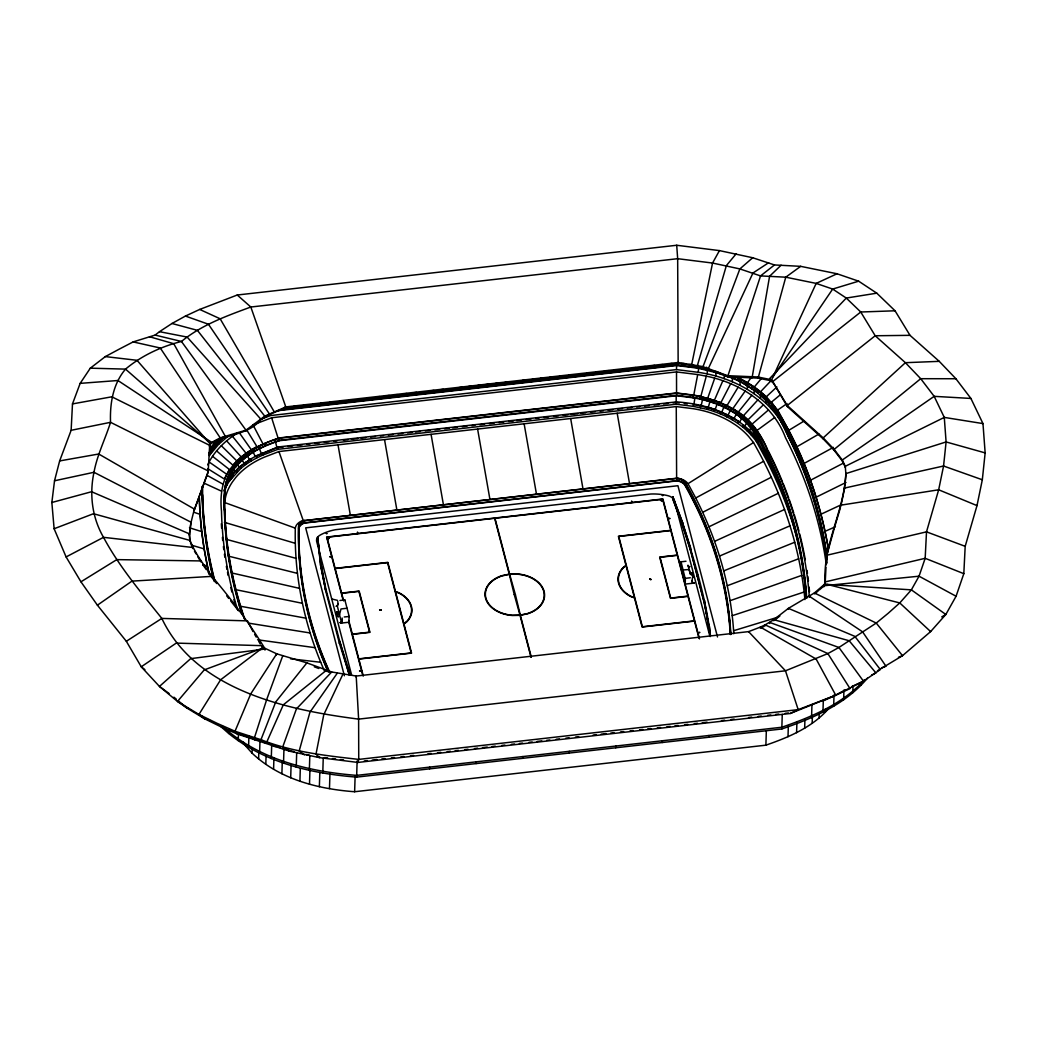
<?xml version="1.0" encoding="UTF-8"?>
<svg xmlns="http://www.w3.org/2000/svg" width="1037" height="1037" viewBox="0 0 1037 1037"><rect width="100%" height="100%" fill="white"/><g stroke="black" fill="none" stroke-linecap="round" stroke-linejoin="round"><path stroke-width="1.5" d="M202.215 486.392L202.215 497.086A741.494 519.718 1.8 0 0 213.207 578.244M202.332 497.604L202.345 486.91M202.539 486.638L202.539 497.319A741.17 519.498 1.8 0 0 214.296 581.537M242.178 614.06A718.511 503.619 1.8 0 1 224.744 511.513C222.424 493.988 226.377 475.076 239.728 462.709C250.526 451.769 264.992 445.677 279.277 440.725L279.238 437.951C262.244 443.629 244.862 451.212 233.182 465.38C222.022 477.85 219.831 495.193 221.49 511.267A721.778 505.9 1.8 0 0 237.603 609.795M241.569 460.415L253.391 451.562L264.629 445.858L264.707 443.538C253.754 448.23 243.514 454.958 235.801 464.122C224.212 476.916 223.046 494.895 224.433 511.28A718.835 503.839 1.8 0 0 241.867 613.878M324.451 670.952C304.541 626.218 294.171 577.142 295.299 528.144L295.493 527.263A13.999 9.813 1.8 0 1 296.556 524.994L297.088 524.294A13.999 9.813 1.8 0 1 301.793 520.95L676.746 478.213L676.668 480.922A10.396 7.285 1.8 0 1 682.074 482.607L682.709 483.009A10.396 7.285 1.8 0 1 684.731 484.94A643.355 450.926 1.8 0 1 730.255 633.983M679.391 402.887L676.176 402.486L676.215 395.525M212.481 447.245L209.033 452.91L208.968 455.243L212.416 449.565L212.481 447.245L219.416 438.69M212.779 447.349L209.344 453L209.267 455.554L212.702 449.902L212.779 447.349L220.635 437.783M215.177 445.884L216.513 444.121L216.577 441.801M212.702 449.902L216.785 444.471L216.863 441.918M209.552 455.269L218.613 444.342L218.716 441.153M224.498 489.049L224.433 491.382C227.272 462.982 254.221 445.495 279.355 438.171M224.744 491.629L224.822 489.075L224.822 508.96A718.511 503.619 1.8 0 0 244.706 618.933M226.001 482.322L225.923 484.642L232.482 470.759L232.547 468.439M226.235 484.927L226.325 482.374M224.368 490.32L226.662 485.536L226.701 483.203L232.91 474.116L241.128 465.872L251.187 458.717L251.11 461.037L245.847 464.459M227.57 479.885L227.634 477.564M227.868 480.183L227.946 477.629M241.102 465.859L241.051 468.193L229.475 480.896L229.527 478.563L229.475 480.896L226.623 485.523M229.747 475.244L229.825 472.924M230.045 475.568L230.136 473.015M232.768 471.096L232.845 468.543M232.871 474.103L232.832 476.437L229.449 480.883M235.801 464.122L235.723 466.443L238.523 463.37M235.995 466.806L236.073 464.239M236.695 472.198L236.747 469.865M867.412 678.172C845.518 704.279 813.267 718.2 781.807 728.985L356.624 777.115C311.385 773.628 264.616 762.662 228.684 733.47L228.736 731.72L222.216 725.978M239.728 462.709L239.806 460.156M243.669 458.484L243.747 456.163M243.915 458.86L243.993 456.306M245.912 462.126L245.873 464.472L241.025 468.18M238.225 740.612L238.432 734.17M248.556 455.269L248.634 452.715M243.475 743.97L243.539 742.22M253.391 451.562L253.469 449.228M253.598 451.963L253.689 449.41M758.721 440.919C739.938 414.917 707.182 403.808 676.28 401.902L277.864 447.012L256.8 455.58L256.735 457.926L251.084 461.024M248.556 747.197L248.906 736.076M258.848 448.541L258.913 446.221M259.03 448.956L259.107 446.403M209.513 444.588C225.612 433.803 247.389 435.709 260.559 419.959L260.585 418.87L187.127 337.064L159.491 331.684L155.109 335.081L133.151 341.912L119.022 349.249L105.333 356.598L90.31 368.174L80.16 383.366L72.486 403.911L71.138 430.303L59.653 460.921L54.52 480.779L51.85 502.491L54.118 528.74L66.096 556.934L80.951 581.809L97.4 605.18L126.333 641.281L141.252 666.791L159.452 686.429L177.496 701.453L187.217 708.245L204.678 718.822L221.05 726.846L237.292 734.015L289.582 751.203L319.526 757.645L357.882 762.441L790.298 713.482L835.757 695.218L816.132 659.013L760.367 627.1L748.584 631.624L356.197 676.046L331.697 671.989L306.874 662.876L276.723 653.828L263.113 647.438L220.583 679.831L198.948 714.441L204.678 718.822L205.17 718.226M828.083 709.204C811.828 727.559 788.535 737.32 765.889 745.175L354.628 791.737C317.892 789.014 279.471 779.176 252.069 753.134L252.211 748.39M256.722 457.9L262.724 455.139L262.776 452.806M260.559 419.959L264.733 417.224L264.759 416.135L197.393 330.336L171.986 323.492L159.491 331.684M264.798 446.286L264.876 443.732M264.733 417.224L269.218 414.735L269.257 413.659L208.437 324.231L185.429 316.065L171.986 323.492M258.615 758.903L258.809 752.577M259.6 753.199L259.989 740.496M269.218 414.735L273.988 412.519L274.014 411.443L220.155 318.787L199.7 309.441L185.429 316.065M265.809 764.282L266.107 754.793M271.279 758.54L271.681 745.564M273.587 769.247L273.924 758.177M273.988 412.519L285.758 407.995L285.797 406.919L250.824 307.017L237.253 295.014L199.7 309.441M281.895 773.758L282.297 761.106M283.516 763.219L283.969 748.636M290.697 777.789L291.086 765.125M328.133 671.782A643.731 451.199 1.8 0 1 298.565 528.364L298.643 526.122A10.746 7.531 1.8 0 1 299.589 523.776L299.991 523.231A10.746 7.531 1.8 0 1 303.608 520.652L304.398 520.354L304.437 523.063A10.396 7.285 1.8 0 0 300.199 525.837L299.81 526.355A10.396 7.285 1.8 0 0 298.889 528.624A643.355 450.926 1.8 0 0 328.444 671.95M298.889 528.624L298.967 526.135A10.396 7.285 1.8 0 1 299.887 523.879L300.276 523.348A10.396 7.285 1.8 0 1 304.515 520.574L676.746 478.433A10.396 7.285 1.8 0 1 682.152 480.118L682.787 480.52A10.396 7.285 1.8 0 1 684.809 482.464A643.355 450.926 1.8 0 1 730.502 634.488M296.232 767.186L296.699 752.603M299.913 781.315L300.302 768.65M309.35 770.413L309.817 755.83M309.493 784.296L309.933 770.05M317.607 536.868L320.744 565.424L325.903 591.621L320.576 565.437L317.607 536.868L320.809 563.182L325.903 591.621L339.514 643.679L339.747 641.41L350.286 674.867M317.776 536.868L317.542 539.11M320.576 565.437L320.809 563.182L320.744 565.424M319.37 786.733L319.811 772.487M322.779 772.889L323.233 758.306M326.331 671.406L326.37 670.317L283.321 704.81L266.82 741.935L275.22 746.731M329.481 788.587L329.973 772.772M336.545 606.256L336.053 606.256M337.375 611.973L336.623 612.167L337.427 612.271M336.74 612.608L337.414 612.53L336.74 612.037M337.116 614.06L337.79 614.06L337.181 613.748M337.79 614.06L337.751 613.424M337.738 615.032L337.427 615.2M338.58 616.574L337.764 616.509L338.568 616.613M339.449 614.772L341.017 608.965L347.032 608.226M340.966 622.511L340.11 622.628L340.836 622.615M320.809 563.182L325.968 589.366L339.747 641.41L339.514 643.679L349.43 675.009M340.836 622.524L340.11 622.706M362.807 675.476L361.641 670.991L359.515 670.965L361.563 670.732L348.782 622.213L349.197 616.496L344.854 599.917M339.747 641.41L349.275 675.035M356.171 677.122L356.197 676.046L358.621 719.121L358.737 759.395L357.882 762.441M354.628 791.737L355.134 775.909M356.624 777.115L357.13 760.938M429.629 768.845L429.681 767.108M476.152 763.582L476.203 761.845M522.687 758.319L522.739 756.569M569.209 753.043L569.274 751.307M615.745 747.781L615.797 746.044M662.28 742.518L662.332 740.768M260.157 419.544L270.501 415.565L676.474 369.6L676.63 364.817M278.123 410.665L676.72 365.53L676.798 362.976M672.961 496.658L672.883 498.901L682.294 524.566L672.728 498.927L672.806 496.684L682.515 522.298L682.45 524.553L690.681 550.401L704.292 602.471L709.36 628.668L704.136 602.484L690.512 550.427L682.294 524.579L682.359 522.324L672.806 496.684M262.711 455.126L277.799 449.358L277.877 447.038L277.786 449.332L676.215 404.223L676.28 401.902M279.277 440.725L676.604 395.745L676.681 392.958L277.916 438.094M285.758 407.995L678.146 363.572L677.667 258.693L676.707 245.263L237.253 295.014M680.868 567.537L681.05 561.821L685.988 561.25M684.731 484.94L684.809 482.464M730.579 633.75A643.731 451.199 1.8 0 0 685.029 484.616L685.107 482.361A10.72 7.518 1.8 0 0 683.02 480.364L682.359 479.95A10.72 7.518 1.8 0 0 677.654 478.316M837.028 273.768L816.171 283.399L771.632 379.801L771.839 380.916L758.112 378.116L727.598 376.794L707.986 369.302L691.549 365.257L712.549 263.048L719.445 250.604L752.693 257.746L774.483 264.953L800.668 266.34L837.028 273.768L858.649 281.183L876.783 293.173L895.048 310.789L910.006 335.34L939.25 361.343L955.894 378.738L970.904 398.441L982.972 423.589L985.15 452.897L982.324 479.768L976.997 505.602L965.188 546.318L963.814 573.668L956.075 596.249L945.835 614.474L930.63 631.598L902.514 655.669L877.458 670.783M690.305 577.752L685.379 578.348L685.198 584.09L692.599 583.261L692.159 580.564M776.194 474.7A724.254 507.637 1.8 0 0 769.013 460.013C760.03 441.127 749.984 420.97 730.644 410.808C719.108 404.093 706.223 399.893 693.079 397.806L693.157 395.253L700.766 396.64L706.301 376.146C740.288 383.016 772.928 404.08 785.502 437.679A741.17 519.498 1.8 0 1 826.346 564.711M806.436 597.623A718.835 503.839 1.8 0 0 764.282 450.162C753.601 419.894 723.735 401.565 693.144 397.352L693.222 395.019L700.934 396.432M707.325 409.369L693.364 406.387L693.442 404.054M689.164 567.265L689.748 566.669M689.061 566.954L689.618 566.461M690.512 550.427L690.746 548.158L682.372 522.337C693.973 559.474 705.64 597.001 710.475 635.72M697.175 366.281L726.367 265.602L736.257 253.702M691.588 572.968L692.094 572.541L691.459 573.163M723.035 374.37L697.901 368.187L697.992 365.62M715.024 371.389L697.979 367.72L698.057 365.4M691.835 574.692L692.509 574.226M691.459 573.241L691.679 572.696M807.162 478.459A744.436 521.78 1.8 0 0 788.561 436.953C774.47 399.452 736.335 377.805 698.342 372.335L698.484 367.539M692.885 576.066L692.094 575.483L692.859 575.444M693.26 577.518L693.079 577.272M692.496 576.974L692.586 577.583M694.012 582.898L693.494 583.118M699.871 399.051L700.04 396.277L721.091 402.719M700.416 407.697L700.493 405.35M702.658 367.642L739.874 268.92L752.693 257.746M706.495 369.768L706.586 367.215M707.195 373.968L707.338 369.172M706.508 400.697L706.703 397.923L720.767 402.875L730.67 383.755M707.986 369.302L752.966 273.003L768.637 262.724M704.136 602.484L704.369 600.216L704.292 602.471M712.938 402.693L713.158 399.945M713.987 411.469L714.078 409.135L707.377 407.074L707.312 409.395C726.47 414.683 744.799 425.196 756.504 441.606M715.841 376.094L715.984 371.311M710.254 636.575L704.369 600.229M710.319 635.72L709.425 626.426L709.191 628.681M708.802 737.242L708.854 735.505M719.134 405.065L719.224 402.512L713.028 400.139M719.315 404.637L719.38 402.317C741.131 410.458 758.708 427.724 767.03 449.514A721.778 505.9 1.8 0 1 809.249 596.042M720.417 413.932L720.508 411.585M724.228 378.712L724.332 375.524M725.044 407.774L725.317 405.026C743.477 413.478 756.932 429.409 764.347 447.841A718.835 503.839 1.8 0 1 806.708 598.336M726.561 416.744L726.652 414.398M730.644 410.808L730.722 408.241L719.224 402.512M730.852 410.393L730.929 408.072M732.303 381.797L732.446 377.001M732.355 419.881L732.459 417.548L739.498 422.124L742.064 418.028M735.868 414.139L735.946 411.585L730.722 408.241M736.101 413.75L736.166 411.417M827.163 563.013A741.17 519.498 1.8 0 0 785.709 431.301C776.804 409.213 759.849 391.001 738.357 380.786L738.435 378.233L735.946 377.092M752.266 388.447L752.343 386.127L758.462 390.716L758.397 393.036L738.551 380.372L738.616 378.051L747.483 382.886M737.787 423.355L737.877 421.009M740.003 385.323L740.159 380.527M740.69 417.755L740.781 415.202L735.946 411.585M742.803 427.101L742.894 424.768L756.569 439.286L766.797 458.237A721.804 505.913 1.8 0 1 792.877 521.546M745.422 384.623L745.707 381.888L754.288 387.229L766.33 396.99M745.097 421.631L745.175 419.078L740.781 415.202M747.288 389.277L747.431 384.481M747.366 431.133L747.47 428.787M749.051 425.74L749.129 423.187L745.175 419.078M752.032 388.836L752.11 386.282L738.435 378.233M751.462 435.384L751.566 433.051M754.093 393.619L754.249 388.823M753.86 431.729L753.938 429.175L749.129 423.187M756.569 439.286L756.479 441.619L766.719 460.558A721.804 505.913 1.8 0 1 797.997 541.871M758.138 393.412L758.228 390.858L752.11 386.282M760.393 398.325L760.484 395.136M763.712 398.312L763.789 395.758L758.228 390.858M766.123 403.38L766.226 400.191M768.702 403.51L768.78 400.956L763.789 395.758M758.462 390.716L769.065 400.839L768.987 403.16L760.627 395.006M771.269 408.734L771.372 405.532M765.099 625.959L765.137 624.883L773.796 619.672L788.392 608.369L814.408 592.957L825.011 583.831L899.766 602.938L930.63 631.598M774.846 411.158L774.924 408.604L768.78 400.956M785.294 429.655L775.145 410.833L775.222 408.513L769.065 400.839M769.584 623.483L769.623 622.407L838.907 647.477L863.458 681.166L880.335 669.578L854.838 636.355L788.392 608.369L788.444 609.38M765.889 745.175L766.33 730.929M773.771 620.748L773.796 619.672L849.173 640.749L875.954 672.974L871.663 675.035M781.807 728.985L782.261 714.402M788.003 736.685L788.353 725.602M796.585 732.705L796.934 721.622M804.66 728.233L804.958 718.745M811.556 717.552L811.958 704.577M812.165 723.32L812.36 716.982M819.061 717.98L819.217 713.223M822.95 712.263L823.3 700.895M825.309 712.238L825.413 709.075M833.67 706.34L834.02 694.971M843.638 699.806L843.949 690.046M852.803 692.703L853.01 686.157M861.099 685.094L861.151 683.357L864.301 679.896M71.138 430.303L110.531 422.318L208.333 471.018L194.191 510.282L208.178 472.146L209.643 445.353L210.939 441.866L117.92 380.514L80.16 383.366M825.983 567.317L825.193 582.988L825.102 581.926C822.859 544.321 844.325 510.826 845.829 473.624L946.094 441.943L985.15 452.897M826.139 564.18L826.437 555.339L926.508 531.851L965.188 546.318M245.873 431.327L245.989 430.174L181.449 341.458L155.109 335.081M976.997 505.602L938.666 489.788L840.787 505.175L840.89 506.121L844.403 489.088L845.933 474.622L845.285 466.3L842.264 460.013L834.163 449.384L823.184 437.899L787.239 405.48L772.695 381.616L769.597 378.622L846.283 298.06L876.783 293.173M190.977 522.194L189.538 533.912L189.927 541.56L189.356 535.066L190.977 522.194L93.978 472.289L54.52 480.779M337.673 613.684L336.999 613.684M337.906 616.393L338.425 616.367M692.509 574.537L691.757 574.304M208.178 472.146L208.333 471.018M693.429 582.703L693.623 583.222M189.356 535.066L189.538 533.912L91.58 491.732L51.85 502.491M694.868 398.325L693.844 404.702L701.09 406.037L702.853 398.156M264.953 650.082L265.135 649.006C249.619 623.38 231.458 599.321 211.963 576.365C203.991 564.88 195.176 553.628 190.108 540.471L93.486 513.717L54.118 528.74M337.893 603.741L337.336 606.088M342.21 620.243L341.614 623.056L349.015 622.213M706.301 376.146L697.707 374.564L693.714 395.343L676.565 393.192L676.513 371.92L271.629 417.755L253.015 424.911L263.074 444.095M220 439.04L220.22 437.86L160.268 348.004L133.151 341.912M225.029 437.433L225.262 436.253L173.762 343.714L149.497 336.727M200.893 561.937L201.113 560.939L116.818 559.617L80.951 581.809M216.733 583.533L211.729 577.35L211.963 576.365L131.958 581.122L97.4 605.18M190.795 523.374L194.36 509.089L98.709 454.012L59.653 460.921M262.841 648.449L263.113 647.438M276.451 654.827L276.723 653.828L250.747 693.883L235.01 731.241L237.292 734.015L237.616 733.353L228.814 729.465M826.528 556.35L834.176 528.637M702.516 406.387L708.18 407.774L709.956 401.565M834.604 527.094L840.45 507.624M332.138 599.088L337.505 600.358M261.778 648.462L204.211 669.915L177.496 701.453L198.948 714.441L216.85 723.217L235.01 731.241L260.961 739.705L265.666 743.088L266.003 742.414L254.739 739.135L254.506 739.835L254.415 737.8L266.781 699.301L282.712 655.851M823.884 586.799L825.102 581.926L925.173 558.308L963.814 573.668M714.7 378.22L707.662 398.338L699.949 396.497M717.176 403.821L715.05 409.913L708.18 407.774M210.783 442.98L209.487 446.441L209.643 445.353L111.827 396.795L72.486 403.911M737.048 412.92L733.924 418.572L721.661 412.441L724.137 406.478M722.841 380.76L714.337 400.425L706.586 398.143M207.685 464.861C213.946 451.393 225.094 440.699 237.577 432.922M224.679 478.161L229.229 469.865M225.573 485.601L226.727 483.216M342.806 674.374L323.751 714.765L316.013 754.055L319.526 757.645M693.364 582.69L694.142 583.04M727.961 415.331L730.774 409.511M726.911 405.687L738.15 387.177M773.032 376.781L832.672 289.064L858.649 281.183M744.657 425.987L747.418 422.046M337.181 673.337L309.933 712.212L299.187 750.957L304.372 754.858M732.705 408.837L745.214 391.014M740.211 378.699L747.496 382.653L751.294 377.416M209.746 448.878L216.876 439.857M212.416 449.565L214.516 446.766M227.233 480.118L239.132 467.065L251.161 458.691M749.362 430.122L751.319 427.594M306.874 662.876L275.751 701.906L260.961 739.705C292.136 751.994 325.709 755.662 358.737 759.395L798.192 709.645L835.757 695.218M738.137 412.298L751.838 395.227M747.496 382.653L754.301 386.995L761.404 378.453M688.296 566.267L688.296 566.267A15.97 11.148 -14.7 0 1 687.972 565.178L690.422 574.55M692.547 582.833L692.547 582.833A15.97 11.148 -14.7 0 1 692.405 578.27M753.562 434.503L755.636 432.092M213.959 443.279L216.876 440.09M216.513 444.121L223.37 436.979M216.785 444.471L223.616 437.355M232.612 465.38L240.895 457.084L249.697 450.732M743.153 416.044L757.943 399.802M754.301 386.995L760.601 391.714L771.554 380.125M331.697 671.989L296.426 708.88L282.751 746.899L289.582 751.203M747.716 420.076L763.517 404.702M781.094 265.226L769.584 276.257L752.084 377.766M760.601 391.714L766.33 396.756L776.869 386.918M218.613 444.342L227.699 436.525M861.151 683.357C839.516 705.303 810.441 717.28 781.859 727.235L356.676 775.378C311.437 771.878 264.681 760.912 228.736 731.72M819.347 589.975L825.167 584.79M751.812 424.34L768.508 409.9M341.692 622.615L341.692 622.615A15.97 11.148 -14.7 0 0 342.119 617.987M780.135 394.941L771.476 402.11C801.342 445.456 818.984 496.879 828.356 548.521M818.154 590.96L814.563 593.903L814.408 592.957L876.239 623.068L902.514 655.669L898.457 657.264M774.483 264.953L760.549 275.907L727.598 376.794M187.853 707.752L187.217 708.245L178.753 701.206M774.989 619.802L779.876 616.004M756.816 430.562L774.639 417.548M800.668 266.34L785.761 277.19L758.112 378.116M777.802 409.991L787.044 403.549M126.333 641.281L161.824 618.415L247.532 620.878L253.002 631.572M295.299 528.144L224.407 502.452L225.897 495.751A85.617 60.003 1.8 0 1 232.431 481.92L235.658 477.616A85.617 60.003 1.8 0 1 264.461 457.11L278.94 451.549L676.254 406.569L676.63 478.135L678.211 478.329A13.999 9.813 1.8 0 1 684.355 480.455L685.211 480.999A13.999 9.813 1.8 0 1 687.362 482.892L687.998 483.683L753.523 442.553C780.978 490.695 799.812 544.231 804.906 599.58M788.768 430.342L803.831 421.191M941.739 616.911L945.835 614.474L911.367 589.859L827.345 584.427M796.792 446.817L818.945 434.036M251.019 449.864L256.696 446.727M256.813 455.593L249.476 459.702L247.169 455.463M844.922 690.111L836.859 694.57L863.458 681.166L851.857 686.533M804.038 463.461L833.398 447.362M733.794 633.711C731.007 586.411 717.254 540.083 695.71 497.993L763.621 461.296M66.096 556.934L103.519 537.335L193.102 547.523L192.895 548.547L190.523 542.96M810.493 480.248L842.951 463.358M702.684 512.317L771.372 477.201M816.158 497.177L846.023 482.438M790.298 713.482L798.192 709.645L785.476 670.796L748.584 631.624M708.971 526.783L778.359 493.262M821.032 514.209L841.577 504.604M275.259 440.919L276.944 447.686L255.258 456.5L253.184 452.132M763.906 626.517L760.328 628.176L760.367 627.1L765.137 624.883L827.863 653.582L850.029 688.594L824.013 700.532M714.584 541.366L784.594 509.465M825.102 531.32L835.433 526.757M719.509 556.078L790.064 525.798M723.748 570.868L794.757 542.234M264.629 445.858L279.173 440.271L676.604 395.278L693.144 397.352M727.274 585.749L798.684 558.762M730.113 600.695L801.821 575.354M881.515 667.828L886.013 666.285L862.603 631.844L809.314 596.236L809.482 597.169M732.239 615.68L804.193 591.997M733.652 630.703L778.152 617.119M347.46 667.335L350.13 674.893M344.867 599.969L339.942 600.488M349.184 616.471L344.258 616.976M265.135 649.006L190.678 658.651L159.452 686.429L169.096 693.52M685.146 578.413L681.05 561.86M284.488 407.398L287.625 407.035M293.912 406.323L297.062 405.973M303.335 405.26L306.485 404.897M312.772 404.197L315.909 403.834M320.627 403.302L323.764 402.952M330.051 402.239L333.201 401.876M339.579 401.15L342.793 400.788M349.21 400.062L352.411 399.699M366.852 398.065L370.066 397.702M376.483 396.977L379.698 396.614M384.507 396.069L389.316 395.525M394.138 394.98L397.34 394.617M403.756 393.891L406.971 393.529M413.387 392.803L416.602 392.44M430.925 390.819L434.036 390.469M440.232 389.756L443.343 389.406M458.847 387.657L461.945 387.307M468.154 386.607L471.252 386.244M477.564 385.531L480.779 385.168M485.588 384.623L488.803 384.26M495.219 383.534L498.421 383.171M504.838 382.446L508.052 382.083M522.492 380.449L525.707 380.086M532.124 379.361L535.325 378.998M540.147 378.453L544.956 377.909M549.766 377.364L552.98 377.001M559.397 376.275L562.598 375.912M569.028 375.187L572.23 374.824M586.67 373.177L589.884 372.814M596.301 372.089L599.503 371.726M604.325 371.181L609.134 370.637M613.943 370.092L617.093 369.742M623.38 369.029L626.517 368.666M632.803 367.966L635.94 367.604M642.227 366.891L645.377 366.541M650.082 366.009L654.801 365.465M659.519 364.933L662.656 364.583M668.943 363.87L672.08 363.507M279.588 410.03L676.72 365.076L697.979 367.72M676.681 393.192L278.149 438.301L271.629 417.755M278.525 447.504L283.257 446.973M288.001 446.428L292.732 445.897M297.476 445.366L302.221 444.821M306.952 444.29L310.115 443.927M314.859 443.395L319.59 442.864M324.335 442.319L329.066 441.788M333.81 441.243L336.973 440.894M343.39 440.168L348.199 439.623M351.413 439.26L357.83 438.534M361.032 438.171L365.854 437.627M370.663 437.083L375.472 436.525M380.294 435.981L383.496 435.618M388.318 435.073L393.127 434.529M397.936 433.984L402.758 433.44M407.567 432.896L412.376 432.351M415.591 431.988L420.4 431.444M425.222 430.899L430.031 430.355M434.84 429.811L439.662 429.266M444.471 428.722L449.28 428.177M452.495 427.814L457.304 427.27M462.113 426.725L466.935 426.181M471.744 425.637L474.959 425.274M479.768 424.729L484.577 424.185M489.399 423.64L494.208 423.096M499.017 422.539L503.839 421.994M508.648 421.45L513.458 420.905M516.672 420.542L521.481 419.998M526.303 419.454L531.113 418.909M535.922 418.365L539.136 418.002M543.945 417.457L548.754 416.913M553.577 416.368L558.386 415.824M563.195 415.28L568.017 414.735M571.218 414.372L577.648 413.646M580.85 413.283L585.659 412.739M590.481 412.195L595.29 411.65M600.099 411.106L603.314 410.743M608.123 410.198L612.945 409.654M617.728 409.109L622.472 408.565M627.204 408.034L631.948 407.502M636.679 406.958L639.842 406.608M644.586 406.063L649.318 405.532M654.062 404.987L658.806 404.456M663.537 403.924L668.282 403.38M673.013 402.849L676.176 402.486M304.437 523.063L676.668 480.922M687.972 596.106L670.719 598.064L660.05 557.271L677.304 555.326L694.44 620.865L642.383 626.75L618.765 536.466L670.822 530.568L677.239 555.093L659.662 557.089L670.459 598.336L688.024 596.34M364.233 761.002L367.422 760.639M372.192 760.095L376.975 759.551M381.759 759.019L384.934 758.656M391.312 757.93L394.501 757.567M400.865 756.854L404.054 756.491M410.419 755.766L413.607 755.403M427.944 753.782L431.133 753.419M437.523 752.693L440.738 752.331M447.154 751.605L450.356 751.242M455.178 750.697L458.38 750.334M464.796 749.608L468.011 749.245M474.427 748.52L477.629 748.157M482.451 747.612L487.26 747.068M492.069 746.523L495.284 746.16M501.701 745.434L504.915 745.072M511.332 744.346L514.533 743.983M519.356 743.438L522.557 743.075M528.974 742.349L532.188 741.986M536.997 741.442L541.82 740.898M546.629 740.353L549.83 739.99M556.26 739.251L559.462 738.888M565.878 738.163L569.093 737.8M575.509 737.074L578.711 736.711M593.151 735.077L596.366 734.714M601.175 734.17L605.997 733.626M610.806 733.081L614.021 732.718M620.437 731.992L623.639 731.629M630.055 730.904L633.27 730.541M639.686 729.815L642.901 729.452M647.71 728.907L650.925 728.544M657.341 727.818L660.543 727.456M666.96 726.73L670.174 726.367M674.983 725.822L678.198 725.459M684.614 724.72L687.816 724.357M694.246 723.632L697.447 723.269M702.256 722.724L707.078 722.18M721.454 720.559L724.643 720.197M731.007 719.471L734.196 719.108M748.533 717.487L751.721 717.124M758.086 716.411L761.275 716.048M767.652 715.323L770.828 714.96M775.611 714.428L778.8 714.065M785.165 713.339L788.353 712.976M823.793 585.762L919.041 576.196L956.075 596.249M683.37 569.961L689.255 569.482L690.136 573.448M939.25 361.343L905.405 362.691L823.184 437.899L823.352 439.053L834.318 450.525L842.407 461.128L845.388 467.363L845.285 466.3L944.279 417.405L982.972 423.589M895.048 310.789L860.749 312.007L772.695 381.616L787.355 406.582L823.352 439.053M910.006 335.34L875.202 335.755L787.239 405.48L787.355 406.582M955.894 378.738L920.713 378.699L834.163 449.384L834.318 450.525M90.31 368.174L125.516 369.12C141.654 355.639 161.124 346.552 181.449 341.458C201.671 324.879 226.623 315.948 250.824 307.017L677.667 258.693L712.549 263.048L739.874 268.92L760.549 275.907L785.761 277.19L816.171 283.399L832.672 289.064L846.283 298.06L860.749 312.007L875.202 335.755L905.405 362.691L920.713 378.699L934.168 396.341L944.279 417.405L946.094 441.943L943.566 466.015L938.666 489.788L926.508 531.851L925.173 558.308L919.041 576.196L911.367 589.859L899.766 602.938L888.074 613.373L876.239 623.068L838.907 647.477L827.863 653.582L785.476 670.796L358.621 719.121C286.925 709.943 195.876 690.422 161.824 618.415C141.045 592.386 119.32 566.85 103.519 537.335C92.086 517.58 89.247 494.48 93.978 472.289C97.167 454.88 105.268 439.105 110.531 422.318C109.831 403.445 112.955 383.962 125.516 369.12L207.452 440.803M970.904 398.441L934.168 396.341L842.264 460.013L842.407 461.128M290.593 658.819L320.679 662.267M105.333 356.598L136.988 360.293L209.733 443.408L220.22 437.86L245.989 430.174L264.759 416.135L285.797 406.919L678.185 362.496L702.697 366.567L727.52 375.666L757.904 376.988L771.632 379.801M676.707 245.263L719.445 250.604M682.864 363.507L685.911 363.883M690.461 364.454L693.494 364.83M681.335 363.546L685.885 364.117M688.905 364.493L693.442 365.063M678.146 363.572L691.549 365.257M676.72 365.53L697.901 368.187M676.474 369.6L698.342 372.335M676.513 371.92L697.707 374.564M676.539 392.971L693.831 395.123M676.604 395.745L693.079 397.806M684.213 403.497L687.414 403.899M676.215 404.223L693.377 406.374M676.254 406.569L692.729 408.63A85.617 60.003 1.8 0 1 730.294 421.618L735.531 424.963A85.617 60.003 1.8 0 1 748.701 436.564L753.523 442.553M324.49 757.554L327.666 757.943M332.436 758.54L335.612 758.941M340.382 759.538L343.558 759.927M257.552 639.777L315.067 647.684M248.763 623.172L310.141 632.972M239.366 606.049L305.915 618.182M235.386 589.586L302.376 603.301M232.262 573.072L299.55 588.355M228.334 556.104L297.425 573.37M202.746 564.815L207.439 566.085L209.293 573.863M226.727 539.447L295.999 558.347M191.962 545.306L204.185 548.897L207.439 566.085M224.407 522.337L295.299 543.323M716.386 371.816L720.469 373.087M189.473 527.768L201.735 531.644L204.185 548.897M194.113 512.343L200.102 514.365L201.735 531.644M239.041 733.833L254.739 739.135M982.324 479.768L943.566 466.015L844.299 488.129L844.403 489.088M728.428 375.938L738.551 380.372M724.344 374.875L738.357 380.786M716.373 410.419L721.661 412.441M314.263 666.791L318.787 668.515M267.39 742.946L274.274 745.577M221.464 726.211L225.872 728.155M736.114 376.898L740.198 378.933M203.706 482.97L221.503 491.175M206.532 718.887L210.602 720.884M206.933 475.27L223.046 484.201M199.843 714.999L202.5 716.619M207.62 468.607L224.744 479.275M733.107 408.721L735.751 410.406M736.698 411.002C751.281 419.778 760.821 434.36 767.639 449.591M209.059 461.945L227.012 474.479M212.494 456.28L229.825 469.839M144.895 669.656L141.252 666.791L176.264 643.096L262.05 645.675L261.881 646.764L263.929 648.968M173.918 697.175L176.329 699.184M216.59 450.849L233.182 465.38M221.062 726.768L228.684 733.47M769.7 379.698L772.785 382.679M221.296 445.69L237.045 461.141M766.33 396.756L777.802 410.224L788.768 430.575A744.436 521.78 1.8 0 1 828.343 548.754M252.069 753.134L242.567 742.518M226.597 440.816L241.401 457.148M772.5 407.541L775.145 410.833M232.469 436.279L246.21 453.415M226.727 595.912L228.697 598.388M230.655 600.864L238.51 610.767M232.742 468.646L234.66 471.174M239.754 433.362L251.46 449.98M202.695 564.504L206.311 569.637M208.113 572.217L211.729 577.35M237.33 464.433L239.132 467.065M246.534 429.616L257.085 446.869M242.412 460.493L244.084 463.241M194.489 551.23L196.097 553.901M197.691 556.584L200.089 560.602M254.622 634.333L256.23 637.094M258.654 641.242L260.274 644.003M775.222 408.513L786.098 428.67A741.494 519.718 1.8 0 1 827.163 557.31M774.924 408.604L785.787 428.748A741.17 519.498 1.8 0 1 827.046 558.891M753.938 429.175L764.049 447.919A718.511 503.619 1.8 0 1 806.384 598.336M687.998 483.683L695.71 497.993M259.587 449.164L261.415 453.649M278.94 451.549L303.193 520.405M717.5 636.964L677.926 485.718L305.682 527.859L344.388 675.774M709.814 636.031L674.413 500.677A9.8 6.87 1.8 0 0 667.932 495.686A43.619 30.566 1.8 0 0 650.834 494.014L335.444 529.713A43.619 30.566 1.8 0 0 320.174 535.053A9.8 6.87 1.8 0 0 316.609 541.184L351.569 674.854M699.495 638.896L697.94 632.92L699.91 632.427L697.862 632.661L668.048 518.694L670.109 518.474L667.984 518.448L662.902 498.991L632 502.491L631.624 501.052L631.637 502.53L357.856 533.524L357.48 532.085L357.493 533.575L326.603 537.062L331.684 556.519L329.636 556.752L331.749 556.778L343.195 600.488M698.938 638.066L694.505 621.085L642.11 627.022L634.501 597.921L630.924 596.586A29.788 20.883 1.8 0 1 623.289 567.42L625.985 565.372L618.376 536.272L670.77 530.348L663.097 501.027A2.644 1.854 1.8 0 1 660.115 499.549L494.973 518.241L509.582 574.083L517.178 573.941A29.788 20.883 1.8 0 1 544.101 591.401A29.788 20.883 1.8 0 1 527.6 613.774L520.367 615.304L531.32 657.199M530.996 657.225L520.043 615.343L512.447 615.498A29.788 20.883 1.8 0 1 485.523 598.038A29.788 20.883 1.8 0 1 502.025 575.652L509.258 574.122L494.649 518.28L329.507 536.972A2.644 1.854 1.8 0 1 327.446 539.033L335.12 568.341L387.838 562.378L395.447 591.466L399.025 592.814A29.788 20.883 1.8 0 1 406.66 621.98L403.963 624.028L411.572 653.116L358.854 659.091L363.3 676.059M343.623 600.877L341.653 593.32L358.893 591.362L369.574 632.155L352.321 634.113L348.769 620.515M341.614 623.056L337.323 606.062A15.97 11.148 -14.7 0 0 337.79 601.434M617.184 413.257L629.498 483.462M570.661 418.52L582.963 488.738M524.126 423.796L536.44 494.001M477.603 429.059L489.905 499.277M431.068 434.322L443.382 504.539M384.533 439.597L396.847 509.802M338.01 444.86L350.325 515.078M845.829 473.624L845.933 474.622M199.285 497.073L200.102 514.365M685.107 482.361A643.731 451.199 1.8 0 1 730.826 634.488M685.029 484.616A10.72 7.518 1.8 0 0 682.942 482.62L682.281 482.205A10.72 7.518 1.8 0 0 677.576 480.572L303.53 522.92A10.746 7.531 1.8 0 0 299.926 525.487L299.524 526.018A10.746 7.531 1.8 0 0 298.565 528.364M329.805 672.326A643.355 450.926 1.8 0 1 298.967 526.135M328.846 670.965A643.731 451.199 1.8 0 1 298.63 526.122M798.386 543.375A721.804 505.913 1.8 0 1 800.24 550.919M793.344 523.037A721.804 505.913 1.8 0 1 796.014 532.033M778.813 480.442A724.254 507.637 1.8 0 1 780.757 484.849M763.971 450.473A718.511 503.619 1.8 0 1 806.099 597.856M768.378 451.043A722.426 506.354 1.8 0 1 782.455 481.738M783.052 483.216A722.426 506.354 1.8 0 1 788.716 498.032M789.248 499.523A722.426 506.354 1.8 0 1 793.746 512.965M794.225 514.456A722.426 506.354 1.8 0 1 798.944 530.983M799.721 533.99A722.426 506.354 1.8 0 1 805.269 559.721M807.006 570.363A722.426 506.354 1.8 0 1 807.447 573.409M807.849 576.455A722.426 506.354 1.8 0 1 808.419 581.018M809.093 587.111A722.426 506.354 1.8 0 1 809.521 591.686M244.395 618.985A718.835 503.839 1.8 0 1 224.498 508.96M235.179 604.117A722.426 506.354 1.8 0 1 233.908 599.606M231.912 592.075A722.426 506.354 1.8 0 1 230.797 587.538M228.114 575.444A722.426 506.354 1.8 0 1 227.505 572.411M226.922 569.378A722.426 506.354 1.8 0 1 226.364 566.345M224.86 557.232A722.426 506.354 1.8 0 1 224.407 554.186M223.785 549.623A722.426 506.354 1.8 0 1 223.396 546.577M222.696 540.484A722.426 506.354 1.8 0 1 222.398 537.438M221.633 528.287A722.426 506.354 1.8 0 1 221.335 523.711M202.85 516.232A741.17 519.498 1.8 0 1 202.604 511.539M214.465 580.564A741.494 519.718 1.8 0 1 202.293 494.766M214.776 580.526A741.17 519.498 1.8 0 1 202.617 494.766M209.176 574.109A744.436 521.78 1.8 0 1 199.285 497.306M786.02 430.99A741.494 519.718 1.8 0 1 827.085 559.63M319.72 756.958A189.849 133.06 1.8 0 1 316.687 756.466M309.143 755.105A189.849 133.06 1.8 0 1 306.148 754.495M294.301 751.721A189.849 133.06 1.8 0 1 282.738 748.429M279.886 747.521A189.849 133.06 1.8 0 1 275.661 746.096M326.824 533.575L326.111 533.316L326.849 533.614M332.773 615.408L332.708 617.65L332.773 615.408M662.824 495.53L662.112 495.271L662.812 495.543M697.395 574.213L697.331 576.455L697.395 574.213M514.248 594.564L519.978 615.11L512.472 615.265A29.451 20.649 1.8 0 1 485.847 597.999A29.451 20.649 1.8 0 1 502.167 575.872L509.323 574.355L514.248 594.564M515.402 594.655L520.302 615.071L527.457 613.567A29.451 20.649 1.8 0 0 543.764 591.44A29.451 20.649 1.8 0 0 517.152 574.174L509.647 574.317L515.402 594.655M680.842 561.639L680.933 561.523M379.633 609.743L381.162 609.989L379.633 609.743M379.983 609.834L380.799 609.963L379.983 609.834M649.668 579.164L651.158 579.566L649.771 579.048M650.018 579.255L650.808 579.476L650.069 579.19M406.374 621.837L403.886 623.743L395.525 591.764L398.83 592.995A29.451 20.649 1.8 0 1 406.374 621.837M626.063 565.658L623.561 567.563A29.451 20.649 1.8 0 0 631.105 596.392L634.424 597.636L626.063 565.658M329.17 537.01L326.979 537.257L327.381 538.799A2.307 1.62 1.8 0 0 329.17 537.01M662.63 499.264L660.452 499.51A2.307 1.62 1.8 0 0 663.032 500.793L662.63 499.264M387.566 562.637L335.171 568.574L341.588 593.086L359.165 591.103L369.95 632.35L352.386 634.346L358.802 658.858L411.183 652.934L387.566 562.637"/></g></svg>
